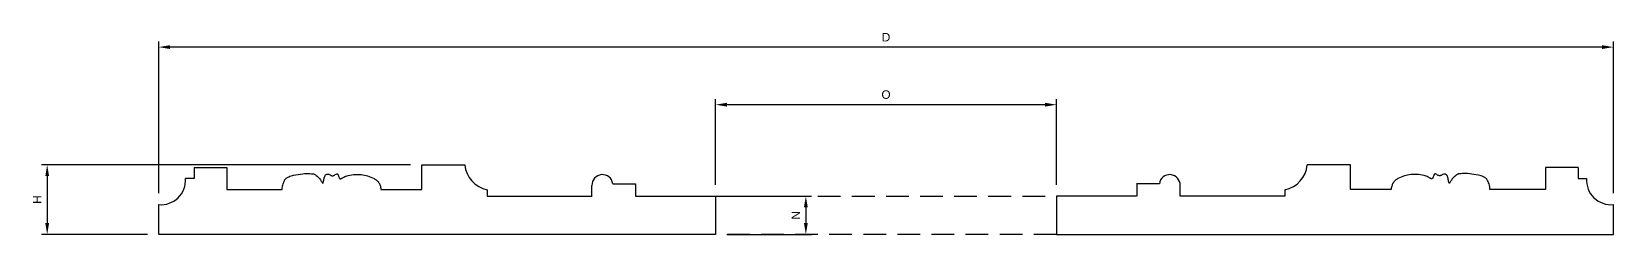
# Model space of a CAD drawing. Header units: millimetres. Extents: x 96 to 279, y 61 to 183.
# Drawn here: x 257.83 to 275.23, y 146.11 to 148.35 of the extents above; entities that cross this region are included whole.
import ezdxf

# ---------------------------------------------------------------- set-up
doc = ezdxf.new("R2010")
doc.units = ezdxf.units.MM
doc.linetypes.add('HIDDEN', pattern=[0.375, 0.25, -0.125])
doc.layers.add('DIMENSIONS', color=4, linetype='Continuous')
doc.styles.get("Standard").update_dxf_attribs({"font": 'arial.ttf'})
doc.dimstyles.new('BALMER1', dxfattribs={"dimscale": 0, "dimtxt": 0.09375, "dimasz": 0.125, "dimexe": 0.0625, "dimexo": 0.125, "dimgap": 0.0625, "dimtad": 1, "dimdec": 4, "dimlfac": -1, "dimzin": 3, "dimdsep": 46, "dimlunit": 4, "dimtxsty": 'Standard', "dimcen": 0.0625, "dimdle": 0.0625, "dimclrd": 256, "dimclre": 256, "dimclrt": 256, "dimadec": 0, "dimazin": 0, "dimtfac": 0.75, "dimtdec": 4, "dimtix": 1, "dimtmove": 2, "dimatfit": 3, "dimfxl": 1, "dimtolj": 1, "dimtzin": 3, "dimarcsym": 0})

# ---------------------------------------------------------------- blocks, each defined once
blk = doc.blocks.new('*D174')
at = {"layer": 'Defpoints', "color": 0, "transparency": 16777216}
for p in [(259.23, 148.176), (259.23, 146.442), (275.233, 146.442)]:
    blk.add_point(p, dxfattribs=at)
at = {"layer": 'DIMENSIONS', "lineweight": -2, "transparency": 16777216}
for p, q in [((259.23, 146.567), (259.23, 148.238)), ((275.108, 148.176), (259.355, 148.176)), ((275.233, 146.567), (275.233, 148.238))]:
    blk.add_line(p, q, dxfattribs=at)
at = {"layer": 'DIMENSIONS', "transparency": 16777216}
for points in [[(259.355, 148.197), (259.355, 148.155), (259.23, 148.176)], [(275.108, 148.197), (275.108, 148.155), (275.233, 148.176)]]:
    blk.add_solid(points, dxfattribs=at)
at = {"layer": 'DIMENSIONS', "transparency": 16777216, "insert": (267.231, 148.285), "char_height": 0.0938, "attachment_point": 5}
blk.add_mtext('\\A1;D', dxfattribs=at)
blk = doc.blocks.new('*D175')
at = {"layer": 'Defpoints', "color": 0, "transparency": 16777216}
for p in [(262.123, 146.88), (258.002, 146.114), (259.23, 146.114)]:
    blk.add_point(p, dxfattribs=at)
at = {"layer": 'DIMENSIONS', "lineweight": -2, "transparency": 16777216}
for p, q in [((261.998, 146.88), (257.939, 146.88)), ((258.002, 146.755), (258.002, 146.239)), ((259.105, 146.114), (257.939, 146.114))]:
    blk.add_line(p, q, dxfattribs=at)
at = {"layer": 'DIMENSIONS', "transparency": 16777216}
for points in [[(257.981, 146.755), (258.023, 146.755), (258.002, 146.88)], [(257.981, 146.239), (258.023, 146.239), (258.002, 146.114)]]:
    blk.add_solid(points, dxfattribs=at)
at = {"layer": 'DIMENSIONS', "transparency": 16777216, "insert": (257.892, 146.497), "char_height": 0.0938, "attachment_point": 5, "rotation": 90}
blk.add_mtext('\\A1;H', dxfattribs=at)
blk = doc.blocks.new('*D176')
at = {"layer": 'Defpoints', "color": 0, "transparency": 16777216}
for p in [(265.356, 146.536), (265.356, 146.114), (266.349, 146.114)]:
    blk.add_point(p, dxfattribs=at)
at = {"layer": 'DIMENSIONS', "lineweight": -2, "transparency": 16777216}
for p, q in [((265.481, 146.536), (266.411, 146.536)), ((266.349, 146.411), (266.349, 146.239)), ((265.481, 146.114), (266.411, 146.114))]:
    blk.add_line(p, q, dxfattribs=at)
at = {"layer": 'DIMENSIONS', "transparency": 16777216}
for points in [[(266.328, 146.411), (266.37, 146.411), (266.349, 146.536)], [(266.328, 146.239), (266.37, 146.239), (266.349, 146.114)]]:
    blk.add_solid(points, dxfattribs=at)
at = {"layer": 'DIMENSIONS', "transparency": 16777216, "insert": (266.239, 146.325), "char_height": 0.0938, "attachment_point": 5, "rotation": 90}
blk.add_mtext('\\A1;N', dxfattribs=at)
blk = doc.blocks.new('*D177')
at = {"layer": 'Defpoints', "color": 0, "transparency": 16777216}
for p in [(265.356, 147.542), (265.356, 146.536), (269.106, 146.536)]:
    blk.add_point(p, dxfattribs=at)
at = {"layer": 'DIMENSIONS', "lineweight": -2, "transparency": 16777216}
for p, q in [((265.356, 146.661), (265.356, 147.604)), ((269.106, 146.661), (269.106, 147.604)), ((268.981, 147.542), (265.481, 147.542))]:
    blk.add_line(p, q, dxfattribs=at)
at = {"layer": 'DIMENSIONS', "transparency": 16777216}
for points in [[(265.481, 147.563), (265.481, 147.521), (265.356, 147.542)], [(268.981, 147.563), (268.981, 147.521), (269.106, 147.542)]]:
    blk.add_solid(points, dxfattribs=at)
at = {"layer": 'DIMENSIONS', "transparency": 16777216, "insert": (267.231, 147.653), "char_height": 0.0938, "attachment_point": 5}
blk.add_mtext('\\A1;O', dxfattribs=at)

msp = doc.modelspace()

# ---------------------------------------------------------------- linework, layer by layer
for p, q in [((262.12305, 146.87957), (262.59694, 146.87957)), ((262.12305, 146.6099), (262.12305, 146.87957)), ((272.33978, 146.87957), (271.86589, 146.87957)), ((272.33978, 146.6099), (272.33978, 146.87957)), ((259.61806, 146.72765), (259.52431, 146.72765)), ((259.61806, 146.84894), (259.97761, 146.84894)), ((259.61806, 146.84894), (259.61806, 146.72765)), ((259.97761, 146.84894), (259.97761, 146.6099)), ((274.84477, 146.84894), (274.48522, 146.84894)), ((274.48522, 146.84894), (274.48522, 146.6099)), ((274.84477, 146.84894), (274.84477, 146.72765)), ((274.84477, 146.72765), (274.93852, 146.72765)), ((259.97761, 146.6099), (260.58768, 146.6099)), ((261.67443, 146.6099), (262.12305, 146.6099)), ((262.84294, 146.60568), (262.84294, 146.53631)), ((262.84294, 146.53631), (263.99623, 146.53631)), ((263.99592, 146.53631), (263.99592, 146.65309)), ((264.22449, 146.67174), (264.4744, 146.67174)), ((264.47409, 146.67174), (264.47409, 146.53631)), ((264.4744, 146.53631), (265.35641, 146.53631)), ((265.35641, 146.53631), (265.35641, 146.11394)), ((269.98843, 146.53631), (269.10641, 146.53631)), ((269.10641, 146.53631), (269.10641, 146.11394)), ((270.23834, 146.67174), (269.98843, 146.67174)), ((269.98874, 146.67174), (269.98874, 146.53631)), ((271.61989, 146.53631), (270.4666, 146.53631)), ((270.46691, 146.53631), (270.46691, 146.65309)), ((271.61989, 146.60568), (271.61989, 146.53631)), ((272.7884, 146.6099), (272.33978, 146.6099)), ((274.48522, 146.6099), (273.87515, 146.6099)), ((259.22952, 146.11394), (259.22952, 146.44173)), ((275.2333, 146.11394), (275.2333, 146.44173)), ((265.35641, 146.11394), (259.22952, 146.11394)), ((269.10641, 146.11394), (275.2333, 146.11394))]:
    msp.add_line(p, q)
at = {"linetype": 'HIDDEN'}
for p, q in [((265.35641, 146.53631), (269.10641, 146.53631)), ((269.10641, 146.11394), (265.35641, 146.11394))]:
    msp.add_line(p, q, dxfattribs=at)
at = {"flags": 128}
for points in [[(260.58768, 146.6099, -0.03090384), (260.58914, 146.63593, -0.040219), (260.59309, 146.65559, -0.04855221), (260.61404, 146.70871, -0.09546449), (260.63204, 146.73175, -0.08115586), (260.65925, 146.74863, -0.0459275), (260.71305, 146.76537, -0.02773816), (260.81385, 146.78106, -0.03663618), (260.8911, 146.78304, -0.01181944), (260.92704, 146.78048, -0.05741053), (260.93431, 146.77893, -0.04212741), (260.94084, 146.77611, -0.02142299), (260.95286, 146.76898, -0.05290881), (260.98769, 146.74058, -0.05565962), (261.01422, 146.70708, -0.00527099), (261.02162, 146.69496, 0.00704576), (261.02718, 146.68592, 0.00649035), (261.03194, 146.67863, 0.04881919), (261.03268, 146.67774, 0.2550112), (261.03357, 146.67748, 0.12606964), (261.03517, 146.67828, 0.07016674), (261.03633, 146.67961, 0.04887779), (261.03748, 146.68185, 0.03289727), (261.03995, 146.68948, 0.01271606), (261.04451, 146.70971, 0.00981033), (261.04666, 146.72172, -0.01270216), (261.04881, 146.73373, -0.03025853), (261.0501, 146.73855, -0.01023881), (261.05507, 146.75243, -0.09681063), (261.06511, 146.76855, -0.1229246), (261.07773, 146.77674, -0.10833547), (261.09095, 146.77828, -0.08243406), (261.10775, 146.77372, -0.05662771), (261.11982, 146.76645, 0.08719566), (261.12797, 146.76219, 0.01938359), (261.13479, 146.76031, 0.03687982), (261.13846, 146.75973, 0.04582736), (261.1451, 146.75979, 0.07140352), (261.14925, 146.76082, 0.02565156), (261.15568, 146.76382, -0.01041528), (261.17126, 146.77168, -0.00628056), (261.18794, 146.77941, -0.035559), (261.19099, 146.78053, -0.21287343), (261.19401, 146.7801, -0.10560404), (261.19826, 146.77597, -0.02318479), (261.20111, 146.77126, -0.02048466), (261.20386, 146.76567, -0.02821119), (261.20845, 146.75344, 0.03378415), (261.21304, 146.74121, 0.02122058), (261.21571, 146.73594, 0.02583355), (261.21831, 146.73183, 0.08301303), (261.22144, 146.72867, 0.08905199), (261.22518, 146.72688, 0.07457233), (261.22939, 146.72637, 0.0665827), (261.23407, 146.72713, 0.01980902), (261.23812, 146.72854, 0.01243508), (261.24443, 146.73119, 0.03584152), (261.25181, 146.73518, -0.01711532), (261.26694, 146.74409, -0.06619634), (261.31242, 146.76152, -0.03985168), (261.39214, 146.7739, -0.04909616), (261.45794, 146.77234, -0.04581666), (261.52684, 146.75741, -0.0381554), (261.59946, 146.72831, -0.07955007), (261.63022, 146.70652, -0.0078909), (261.6421, 146.69451, -0.028784), (261.64511, 146.69099, -0.01606233), (261.65252, 146.68053, -0.02463292), (261.65679, 146.67334, -0.02427219), (261.65799, 146.67077, -0.00370638), (261.66492, 146.65354, -0.03996887), (261.67044, 146.63533, -0.02953278), (261.67443, 146.6099)], [(273.87515, 146.6099, 0.03090384), (273.87369, 146.63593, 0.040219), (273.86974, 146.65559, 0.04855221), (273.84879, 146.70871, 0.09546449), (273.83079, 146.73175, 0.08115586), (273.80358, 146.74863, 0.0459275), (273.74978, 146.76537, 0.02773816), (273.64898, 146.78106, 0.03663618), (273.57173, 146.78304, 0.01181944), (273.53579, 146.78048, 0.05741053), (273.52851, 146.77893, 0.04212741), (273.52199, 146.77611, 0.02142299), (273.50997, 146.76898, 0.05290881), (273.47514, 146.74058, 0.05565962), (273.44861, 146.70708, 0.00527099), (273.44121, 146.69496, -0.00704576), (273.43565, 146.68592, -0.00649035), (273.43089, 146.67863, -0.04881919), (273.43015, 146.67774, -0.2550112), (273.42926, 146.67748, -0.12606964), (273.42765, 146.67828, -0.07016674), (273.4265, 146.67961, -0.04887779), (273.42535, 146.68185, -0.03289727), (273.42288, 146.68948, -0.01271606), (273.41831, 146.70971, -0.00981033), (273.41617, 146.72172, 0.01270216), (273.41402, 146.73373, 0.03025853), (273.41272, 146.73855, 0.01023881), (273.40776, 146.75243, 0.09681063), (273.39772, 146.76855, 0.1229246), (273.3851, 146.77674, 0.10833547), (273.37188, 146.77828, 0.08243406), (273.35508, 146.77372, 0.05662771), (273.34301, 146.76645, -0.08719566), (273.33486, 146.76219, -0.01938359), (273.32804, 146.76031, -0.03687982), (273.32437, 146.75973, -0.04582736), (273.31773, 146.75979, -0.07140352), (273.31358, 146.76082, -0.02565156), (273.30715, 146.76382, 0.01041528), (273.29156, 146.77168, 0.00628056), (273.27489, 146.77941, 0.035559), (273.27184, 146.78053, 0.21287343), (273.26882, 146.7801, 0.10560404), (273.26456, 146.77597, 0.02318479), (273.26172, 146.77126, 0.02048466), (273.25897, 146.76567, 0.02821119), (273.25438, 146.75344, -0.03378415), (273.24978, 146.74121, -0.02122058), (273.24711, 146.73594, -0.02583355), (273.24452, 146.73183, -0.08301303), (273.24139, 146.72867, -0.08905199), (273.23765, 146.72688, -0.07457233), (273.23344, 146.72637, -0.0665827), (273.22876, 146.72713, -0.01980902), (273.22471, 146.72854, -0.01243508), (273.2184, 146.73119, -0.03584152), (273.21102, 146.73518, 0.01711532), (273.19589, 146.74409, 0.06619634), (273.15041, 146.76152, 0.03985168), (273.07068, 146.7739, 0.04909616), (273.00489, 146.77234, 0.04581666), (272.93599, 146.75741, 0.0381554), (272.86337, 146.72831, 0.07955007), (272.8326, 146.70652, 0.0078909), (272.82073, 146.69451, 0.028784), (272.81772, 146.69099, 0.01606233), (272.81031, 146.68053, 0.02463292), (272.80604, 146.67334, 0.02427219), (272.80483, 146.67077, 0.00370638), (272.79791, 146.65354, 0.03996887), (272.79239, 146.63533, 0.02953278), (272.7884, 146.6099)]]:
    msp.add_lwpolyline(points, format="xyb", dxfattribs=at)
for centre, radius, start, end in [((262.90544, 146.90924), 0.30992, 185.493342, 258.365295), ((271.55739, 146.90924), 0.30992, 281.634705, 354.506658), ((259.25453, 146.71088), 0.2703, 264.692258, 3.558086), ((264.11063, 146.65724), 0.11478, 7.256635, 182.072177), ((270.3522, 146.65724), 0.11478, 357.927823, 172.743365), ((275.2083, 146.71088), 0.2703, 176.441914, 275.307742)]:
    msp.add_arc(centre, radius, start, end)

# ---------------------------------------------------------------- dimensions: what is measured, and where the dimension line sits
at = {"layer": 'DIMENSIONS'}
for base, p1, p2, angle, text, picture, middle in [((259.22952, 148.17573), (275.2333, 146.44173), (259.22952, 146.44173), 180, 'D', '*D174', (267.23141, 148.2851)), ((265.35641, 147.54198), (269.10641, 146.53631), (265.35641, 146.53631), 180, 'O', '*D177', (267.23141, 147.65299)), ((258.00177, 146.11394), (262.12305, 146.87957), (259.22952, 146.11394), 90, 'H', '*D175', (257.89239, 146.49675)), ((266.34872, 146.11394), (265.35641, 146.53631), (265.35641, 146.11394), 90, 'N', '*D176', (266.23934, 146.32513))]:
    dim = msp.add_linear_dim(base=base, p1=p1, p2=p2, angle=angle, text=text, dimstyle='BALMER1', override={"dimscale": 1}, dxfattribs=at)
    dim.commit()
    dim.dimension.update_dxf_attribs({"geometry": picture, "text_midpoint": middle})

doc.saveas('drawing.dxf')
